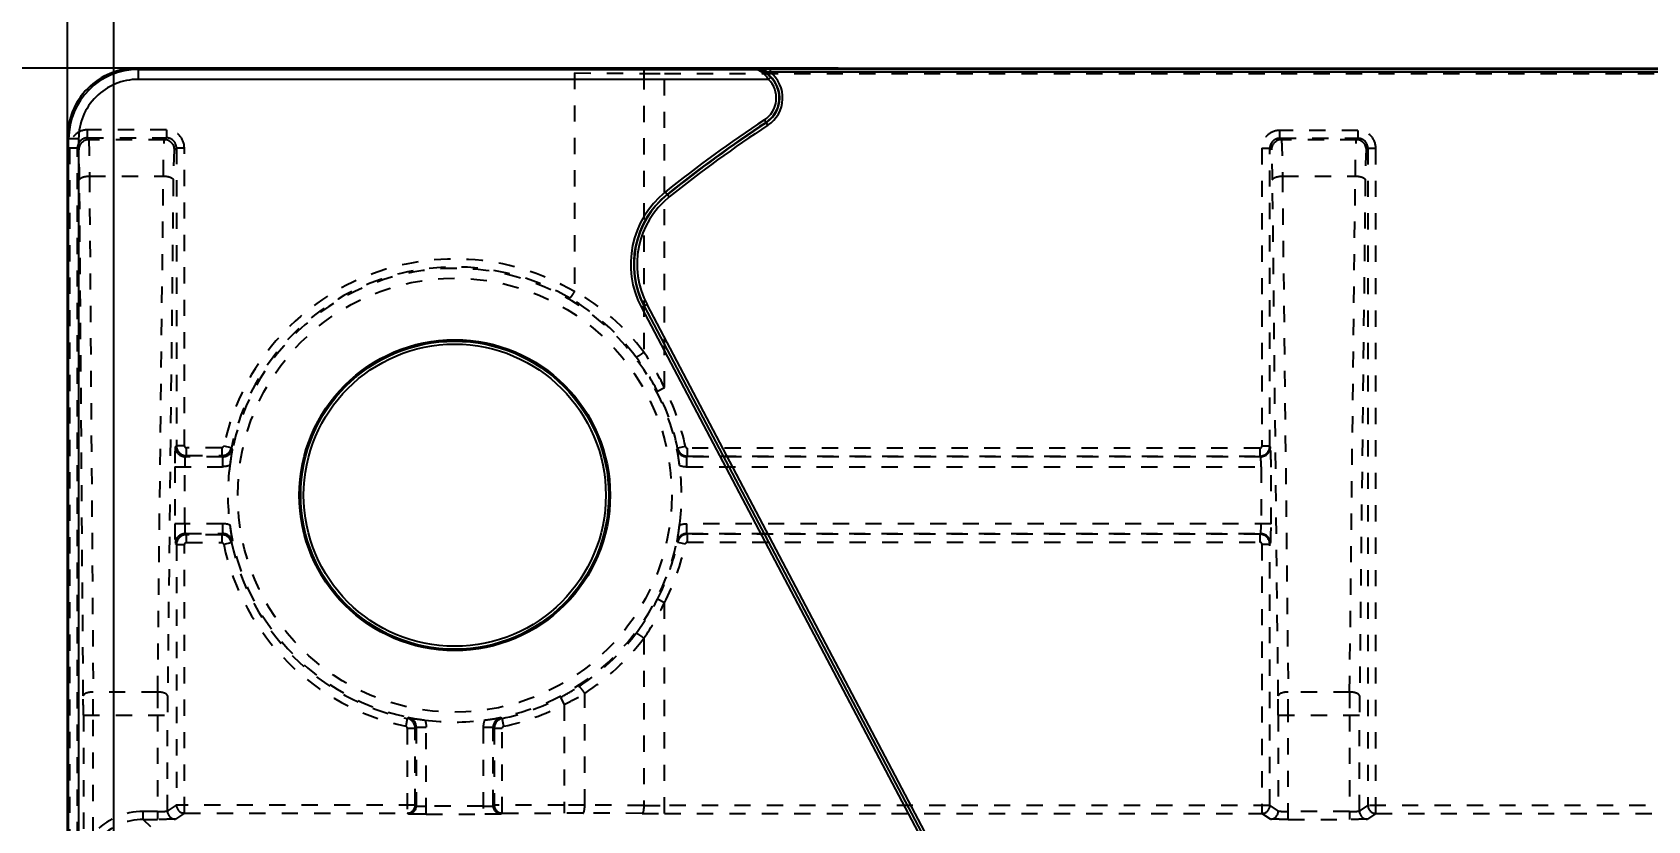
# Model space of a CAD drawing. Header units: millimetres. Extents: x -1265 to 1982, y -12197 to 1934.
# Drawn here: x -122.9 to 39.8, y 208.1 to 287.5 of the extents above; entities that cross this region are included whole.
import ezdxf

# ---------------------------------------------------------------- set-up
doc = ezdxf.new("R2010")
doc.units = ezdxf.units.MM
doc.header["$LTSCALE"] = 16.335
doc.header["$PDMODE"] = 3
doc.header["$PDSIZE"] = 0.3125
doc.linetypes.add('HIDDEN', pattern=[0.2, 0.1, -0.1])
doc.layers.get('0').update_dxf_attribs({"linetype": 'CONTINUOUS'})
doc.layers.get('Defpoints').update_dxf_attribs({"linetype": 'CONTINUOUS'})
doc.layers.add('DEFAULT_2', color=8, linetype='HIDDEN')
doc.styles.get("Standard").update_dxf_attribs({"font": 'txt', "width": 0.8})
doc.dimstyles.new('11', dxfattribs={"dimtxt": 8, "dimasz": 8, "dimexe": 0, "dimexo": 0, "dimgap": 0, "dimtad": 0, "dimdsep": 46, "dimtxsty": 'Standard', "dimcen": 0, "dimclrd": 4, "dimclre": 4, "dimclrt": 6, "dimazin": 0, "dimtp": 0.01, "dimtm": 0.01, "dimtfac": 1, "dimtofl": 0, "dimtmove": 0, "dimatfit": 3, "dimfxl": 0, "dimtolj": 1, "dimarcsym": 0})

# ---------------------------------------------------------------- blocks, each defined once
blk = doc.blocks.new('*D30')
at = {"color": 4, "lineweight": -2}
for p, q in [((-119.32, 272.03), (-119.32, 312.4)), ((-111.32, 312.4), (-23.03, 312.4)), ((292.68, 312.4), (-7.03, 312.4)), ((300.68, 239.95), (300.68, 312.4))]:
    blk.add_line(p, q, dxfattribs=at)
at = {"color": 4}
for points in [[(-111.32, 313.73), (-111.32, 311.06), (-119.32, 312.4)], [(292.68, 313.73), (292.68, 311.06), (300.68, 312.4)]]:
    blk.add_solid(points, dxfattribs=at)
at = {"layer": 'Defpoints', "color": 0}
for p in [(-119.32, 312.4), (-119.32, 272.03), (300.68, 239.95)]:
    blk.add_point(p, dxfattribs=at)
at = {"color": 6, "insert": (-15.03, 312.4), "char_height": 8, "attachment_point": 5}
blk.add_mtext('\\A1;420', dxfattribs=at)
blk = doc.blocks.new('*D79')
at = {"color": 4, "lineweight": -2}
for p, q in [((-41.72, 283.87), (-159.31, 283.87)), ((-159.31, 275.87), (-159.31, 57.15)), ((-159.31, -114.13), (-159.31, 41.15)), ((-36.24, -122.13), (-159.31, -122.13))]:
    blk.add_line(p, q, dxfattribs=at)
at = {"color": 4}
for points in [[(-160.64, 275.87), (-157.98, 275.87), (-159.31, 283.87)], [(-160.64, -114.13), (-157.98, -114.13), (-159.31, -122.13)]]:
    blk.add_solid(points, dxfattribs=at)
at = {"layer": 'Defpoints', "color": 0}
for p in [(-41.72, 283.87), (-159.31, -122.13), (-36.24, -122.13)]:
    blk.add_point(p, dxfattribs=at)
at = {"color": 6, "insert": (-159.31, 49.15), "char_height": 8, "attachment_point": 5, "rotation": 90}
blk.add_mtext('\\A1;406', dxfattribs=at)
blk = doc.blocks.new('*D92')
at = {"color": 4, "lineweight": -2}
for p, q in [((-114.64, 106.79), (-114.64, 300.34)), ((-106.64, 300.34), (19.43, 300.34)), ((287.99, 300.34), (48.23, 300.34)), ((295.99, 106.1), (295.99, 300.34))]:
    blk.add_line(p, q, dxfattribs=at)
at = {"color": 4}
for points in [[(-106.64, 301.67), (-106.64, 299.01), (-114.64, 300.34)], [(287.99, 301.67), (287.99, 299.01), (295.99, 300.34)]]:
    blk.add_solid(points, dxfattribs=at)
at = {"layer": 'Defpoints', "color": 0}
for p in [(-114.64, 300.34), (-114.64, 106.79), (295.99, 106.1)]:
    blk.add_point(p, dxfattribs=at)
at = {"color": 6, "insert": (33.83, 300.34), "char_height": 8, "attachment_point": 5}
blk.add_mtext('\\A1;410.63', dxfattribs=at)

msp = doc.modelspace()

# ---------------------------------------------------------------- linework, layer by layer
at = {"color": 7, "linetype": 'Continuous'}
for p, q in [((-112.194, 283.739), (-112.325, 283.87)), ((-112.325, 283.87), (293.68, 283.87)), ((-112.194, 283.739), (-112.194, 282.739)), ((-112.194, 283.739), (-49.845, 283.739)), ((-49.845, 283.739), (-49.845, 283.749)), ((-49.753, 283.738), (-49.769, 283.727)), ((-48.578, 283.765), (-48.578, 283.465)), ((-48.578, 283.765), (85.514, 283.765)), ((85.514, 283.465), (-48.578, 283.465)), ((-48.719, 282.739), (-112.193, 282.739)), ((-48.507, 282.95), (-48.719, 282.739)), ((-48.8, 278.117), (-49.149, 278.651)), ((-119.323, -115.132), (-119.323, 276.873)), ((-119.323, 276.873), (-119.191, 276.741)), ((-119.191, -115), (-119.191, 276.741)), ((-118.192, 276.741), (-119.191, 276.741)), ((-118.192, 276.741), (-118.192, -115)), ((-58.727, 270.898), (-59.128, 271.395)), ((-60.965, 260.055), (-61.53, 259.757)), ((-61.53, 259.757), (-31.939, 203.632)), ((-61.265, 259.897), (-31.673, 203.771)), ((-31.618, 203.751), (-61.23, 259.915)), ((-31.354, 203.892), (-60.965, 260.055))]:
    msp.add_line(p, q, dxfattribs=at)
for radius in [15.65, 15.51, 15.21]:
    msp.add_circle((-80.323, 240.87), radius, dxfattribs=at)
for centre, radius, start, end in [((-112.326, 276.873), 6.997, 89.99531, 180.00469), ((-112.193, 276.741), 6.998, 90.00366, 179.99634), ((-49.854, 283.437), 0.301, 73.78573, 89.90828), ((-50.599, 280.87), 2.99, 303.16747, 73.55227), ((-48.548, 209.968), 73.797, 90.16653, 90.51232), ((-50.599, 280.87), 3.29, 303.16747, 52.08011), ((-48.576, 218.678), 65.087, 90.0019, 90.1649), ((-52.711, 269.643), 14.428, 73.35144, 73.96278), ((-112.194, 276.742), 5.997, 89.98756, 180.01244), ((-50.599, 280.87), 2.651, 303.16747, 44.82416), ((-50.599, 280.87), 2.951, 303.16747, 44.82416), ((18.607, 174.98), 123.849, 123.16747, 128.87768), ((18.607, 174.98), 123.549, 123.16747, 128.87768), ((18.607, 174.98), 123.51, 123.16747, 128.87768), ((18.607, 174.98), 123.21, 123.16747, 128.87768), ((-53.26, 264.117), 9.349, 128.87768, 207.8), ((-53.26, 264.117), 9.049, 128.87768, 207.8), ((-53.26, 264.117), 9.01, 128.87768, 207.8), ((-53.26, 264.117), 8.71, 128.87768, 207.8)]:
    msp.add_arc(centre, radius, start, end, dxfattribs=at)
for points, knots in [([(-49.853, 283.739), (-49.855, 283.737), (-49.837, 283.729), (-49.823, 283.719), (-49.785, 283.7), (-49.728, 283.669), (-49.642, 283.622), (-49.533, 283.554), (-49.419, 283.474), (-49.261, 283.351), (-49.148, 283.247), (-49.075, 283.172)], [0, 0, 0, 0, 0.0092265, 0.0358765, 0.0762517, 0.1262441, 0.2448524, 0.3790632, 0.5236209, 0.6761084, 1, 1, 1, 1]), ([(-49.845, 283.749), (-49.839, 283.754), (-49.808, 283.749), (-49.756, 283.756), (-49.68, 283.756), (-49.562, 283.759), (-49.403, 283.76), (-49.274, 283.762), (-49.208, 283.762)], [0, 0, 0, 0, 0.0373517, 0.1310994, 0.2554422, 0.393134, 0.6886693, 1, 1, 1, 1]), ([(-48.507, 282.95), (-48.699, 283.144), (-49.02, 283.39), (-49.462, 283.614), (-49.67, 283.686), (-49.758, 283.721)], [0, 0, 0, 0, 0.553166, 0.8083008, 1, 1, 1, 1]), ([(-49.753, 283.738), (-49.745, 283.74), (-49.72, 283.731), (-49.675, 283.729), (-49.616, 283.718), (-49.528, 283.703), (-49.415, 283.681), (-49.23, 283.641), (-48.999, 283.585), (-48.816, 283.535), (-48.725, 283.509)], [0, 0, 0, 0, 0.0221327, 0.0713014, 0.1306042, 0.1932424, 0.324239, 0.4593111, 0.7314158, 1, 1, 1, 1]), ([(-49.075, 283.172), (-49.043, 283.139), (-48.916, 283.003), (-48.8, 282.855), (-48.719, 282.739)], [0, 0, 0, 0, 0.2439013, 1, 1, 1, 1])]:
    msp.add_open_spline(points, degree=3, knots=knots, dxfattribs=at)
at = {"layer": 'DEFAULT_2', "color": 8, "linetype": 'HIDDEN'}
for p, q in [((-68.26, 283.383), (-68.26, 261.459)), ((-68.26, 283.383), (-61.288, 283.344)), ((-65.916, 283.87), (-61.184, 283.844)), ((-61.288, 283.344), (-61.288, 255.279)), ((-59.209, 251.712), (-59.209, 283.839)), ((124.498, 283.839), (-59.209, 283.839)), ((-59.209, 283.339), (124.498, 283.339)), ((-117.31, 276.85), (-117.31, 277.65)), ((-109.343, 277.65), (-117.31, 277.65)), ((-117.31, 276.85), (-117.181, 276.657)), ((-117.31, 276.85), (-109.343, 276.85)), ((-109.536, 276.657), (-117.181, 276.657)), ((-109.536, 276.657), (-109.343, 276.85)), ((-109.343, 277.65), (-109.343, 276.85)), ((2.742, 276.805), (2.742, 277.605)), ((10.612, 277.605), (2.742, 277.605)), ((2.742, 276.805), (2.89, 276.657)), ((2.742, 276.805), (10.613, 276.805)), ((10.464, 276.657), (2.89, 276.657)), ((10.464, 276.657), (10.613, 276.805)), ((10.613, 277.605), (10.613, 276.805)), ((-119.109, 275.85), (-119.109, 199.802)), ((-119.109, 275.85), (-118.309, 275.85)), ((-118.309, 199.802), (-118.309, 275.85)), ((-118.181, 275.657), (-118.309, 275.85)), ((-108.343, 275.85), (-108.536, 275.657)), ((-108.343, 275.85), (-108.343, 245.85)), ((-108.343, 275.85), (-107.544, 275.85)), ((-107.544, 245.85), (-107.544, 275.85)), ((0.942, 275.806), (0.942, 245.805)), ((0.942, 275.806), (1.742, 275.806)), ((1.742, 245.805), (1.742, 275.806)), ((1.891, 275.657), (1.742, 275.806)), ((11.612, 275.806), (11.464, 275.657)), ((11.612, 275.806), (11.612, 209.627)), ((11.612, 275.806), (12.412, 275.806)), ((12.412, 208.827), (12.412, 275.806)), ((-117.719, 220.66), (-118.103, 272.61)), ((-117.103, 273), (-116.719, 221.05)), ((-117.103, 273), (-109.653, 273)), ((-110.229, 221.05), (-109.653, 273)), ((-108.653, 272.61), (-109.23, 220.66)), ((2.584, 220.66), (2.008, 272.61)), ((3.007, 273), (3.584, 221.05)), ((3.007, 273), (10.347, 273)), ((9.771, 221.05), (10.347, 273)), ((11.347, 272.61), (10.77, 220.66)), ((-59.921, 251.347), (-59.209, 251.712)), ((-108.343, 245.85), (-108.454, 245.738)), ((-107.544, 245.85), (-108.343, 245.85)), ((-107.344, 244.85), (-107.344, 245.65)), ((-103.779, 245.65), (-107.344, 245.65)), ((-103.779, 245.65), (-103.779, 244.85)), ((-102.802, 245.642), (-103.584, 245.808)), ((-102.711, 245.534), (-102.802, 245.642)), ((-57.881, 245.599), (-57.935, 245.534)), ((-57.098, 245.764), (-57.881, 245.599)), ((-56.902, 244.805), (-56.902, 245.605)), ((0.742, 245.605), (-56.902, 245.605)), ((0.742, 245.605), (0.742, 244.805)), ((1.742, 245.805), (0.942, 245.805)), ((1.809, 245.738), (1.742, 245.805)), ((-107.344, 244.85), (-107.455, 244.739)), ((-103.689, 244.739), (-107.455, 244.739)), ((-107.344, 244.85), (-103.779, 244.85)), ((-103.689, 244.739), (-103.779, 244.85)), ((-103.689, 244.739), (-103.689, 243.739)), ((-56.902, 244.805), (-56.957, 244.739)), ((-56.957, 243.739), (-56.957, 244.739)), ((0.809, 244.739), (-56.957, 244.739)), ((-56.902, 244.805), (0.742, 244.805)), ((0.809, 244.739), (0.742, 244.805)), ((-108.505, 243.739), (-108.505, 238.001)), ((-108.505, 243.739), (-103.689, 243.739)), ((-107.506, 238.002), (-107.506, 243.739)), ((-56.956, 243.739), (1.86, 243.739)), ((0.86, 243.739), (0.86, 238.002)), ((1.86, 238.001), (1.86, 243.739)), ((-103.689, 238.002), (-108.505, 238.002)), ((-103.689, 238.002), (-103.689, 237.002)), ((-56.957, 237.002), (-56.957, 238.002)), ((1.86, 238.002), (-56.956, 238.002)), ((-108.454, 236.002), (-108.343, 235.891)), ((-108.343, 235.891), (-108.343, 209.656)), ((-108.343, 235.891), (-107.544, 235.891)), ((-107.544, 208.857), (-107.544, 235.891)), ((-107.455, 237.002), (-107.344, 236.891)), ((-107.455, 237.002), (-103.689, 237.002)), ((-107.344, 236.091), (-107.344, 236.891)), ((-103.779, 236.891), (-107.344, 236.891)), ((-107.344, 236.091), (-103.779, 236.091)), ((-103.779, 236.891), (-103.689, 237.002)), ((-103.779, 236.891), (-103.779, 236.091)), ((-103.584, 235.933), (-102.802, 236.099)), ((-102.802, 236.099), (-102.711, 236.206)), ((-57.935, 236.206), (-57.881, 236.142)), ((-57.881, 236.142), (-57.098, 235.977)), ((-56.957, 237.002), (-56.902, 236.935)), ((-56.957, 237.002), (0.809, 237.002)), ((-56.902, 236.135), (-56.902, 236.935)), ((0.742, 236.935), (-56.902, 236.935)), ((-56.902, 236.135), (0.742, 236.135)), ((0.742, 236.935), (0.809, 237.002)), ((0.742, 236.935), (0.742, 236.135)), ((0.942, 235.936), (0.942, 208.827)), ((0.942, 235.936), (1.742, 235.936)), ((1.742, 235.936), (1.809, 236.002)), ((1.742, 209.627), (1.742, 235.936)), ((-59.209, 230.028), (-59.921, 230.393)), ((-59.209, 208.827), (-59.209, 230.028)), ((-61.288, 226.461), (-61.288, 209.631)), ((-110.229, 221.05), (-116.719, 221.05)), ((-69.681, 220.503), (-69.311, 219.795)), ((-69.311, 219.795), (-69.311, 208.857)), ((-67.232, 209.653), (-67.232, 220.917)), ((9.771, 221.05), (3.584, 221.05)), ((-117.712, 218.709), (-117.712, 202.26)), ((-117.712, 218.709), (-109.24, 218.709)), ((-116.712, 206.804), (-116.712, 218.709)), ((-110.24, 218.709), (-110.24, 208.228)), ((-109.24, 209.059), (-109.24, 218.709)), ((-85.095, 218.392), (-85.261, 217.609)), ((-84.987, 218.483), (-85.095, 218.392)), ((-75.551, 218.392), (-75.659, 218.483)), ((-75.385, 217.609), (-75.551, 218.392)), ((2.594, 218.709), (2.594, 209.059)), ((2.594, 218.709), (10.76, 218.709)), ((3.594, 208.228), (3.594, 218.709)), ((9.76, 218.709), (9.76, 208.228)), ((10.76, 209.059), (10.76, 218.709)), ((-85.102, 217.414), (-85.102, 208.857)), ((-85.102, 217.414), (-84.302, 217.414)), ((-84.191, 217.504), (-84.302, 217.414)), ((-84.302, 209.656), (-84.302, 217.414)), ((-84.191, 217.504), (-84.191, 209.582)), ((-84.191, 217.504), (-83.192, 217.504)), ((-83.192, 208.752), (-83.192, 217.504)), ((-77.454, 217.504), (-77.454, 208.752)), ((-77.454, 217.504), (-76.454, 217.504)), ((-76.454, 209.582), (-76.454, 217.504)), ((-76.343, 217.414), (-76.454, 217.504)), ((-76.343, 217.414), (-76.343, 209.656)), ((-76.343, 217.414), (-75.544, 217.414)), ((-75.544, 208.857), (-75.544, 217.414)), ((-111.682, 208.228), (-111.682, 209.028)), ((-110.24, 209.028), (-111.682, 209.028)), ((-111.682, 208.228), (-110.953, 207.5)), ((-111.682, 208.228), (-110.24, 208.228)), ((-109.24, 209.059), (-108.343, 209.656)), ((-107.544, 208.857), (-108.44, 208.259)), ((-84.302, 209.656), (-108.343, 209.656)), ((-107.544, 208.857), (-85.102, 208.857)), ((-84.991, 208.782), (-85.102, 208.857)), ((-84.191, 209.582), (-84.302, 209.656)), ((-77.454, 209.552), (-83.192, 209.552)), ((-83.192, 208.752), (-77.454, 208.752)), ((-76.343, 209.656), (-76.454, 209.582)), ((-69.311, 209.656), (-76.343, 209.656)), ((-75.544, 208.857), (-75.655, 208.782)), ((-75.544, 208.857), (-69.311, 208.857)), ((-61.454, 208.831), (-67.398, 208.853)), ((-61.288, 209.631), (-67.232, 209.653)), ((1.742, 209.627), (-59.209, 209.627)), ((-59.209, 208.827), (0.942, 208.827)), ((1.795, 208.259), (0.942, 208.827)), ((1.742, 209.627), (2.594, 209.059)), ((9.76, 209.028), (3.594, 209.028)), ((3.594, 208.228), (9.76, 208.228)), ((10.76, 209.059), (11.612, 209.627)), ((12.412, 208.827), (11.56, 208.259)), ((124.498, 209.627), (11.612, 209.627)), ((12.412, 208.827), (124.498, 208.827))]:
    msp.add_line(p, q, dxfattribs=at)
msp.add_circle((-80.323, 240.87), 21.843, dxfattribs=at)
for centre, radius, start, end in [((-59.213, 679.582), 396.243, 269.69995, 270.00051), ((-59.223, 637.527), 353.688, 269.68241, 270.00229), ((-117.309, 275.85), 1.8, 90.00587, 180.01365), ((-117.31, 275.851), 0.999, 89.97916, 180.0492), ((-117.181, 275.657), 1, 90.00638, 179.98271), ((-109.536, 275.657), 1, 0.0272, 89.9728), ((-109.343, 275.85), 1.799, 359.99264, 90.00736), ((-109.342, 275.851), 0.999, 359.94748, 90.05252), ((2.742, 275.806), 1.799, 89.98954, 180.01046), ((2.741, 275.807), 0.999, 89.94748, 180.05252), ((2.891, 275.657), 1, 90.02722, 179.97278), ((10.464, 275.657), 1, 0.0272, 89.9728), ((10.613, 275.806), 1.799, 359.98954, 90.01046), ((10.614, 275.807), 0.999, 359.94748, 90.05252), ((-80.323, 240.87), 23.779, 59.57634, 168.01542), ((-80.323, 240.87), 22.842, 7.55547, 172.59134), ((-80.323, 240.87), 22.98, 59.75063, 168.01542), ((-80.503, 240.817), 23.117, 37.2055, 59.43238), ((-80.275, 240.882), 23.828, 37.17325, 59.72085), ((-80.792, 240.616), 23.469, 27.20986, 37.16868), ((-81.422, 241.155), 24.594, 25.42208, 35.04979), ((-80.323, 240.87), 22.935, 11.89828, 27.18107), ((-80.323, 240.87), 23.735, 11.89828, 27.18107), ((-107.454, 245.739), 1, 180.04737, 269.95262), ((-107.343, 245.85), 1, 180.01848, 269.98152), ((-103.78, 245.85), 1, 270.01554, 348.00124), ((-56.902, 245.805), 1, 191.91242, 269.98538), ((0.742, 245.805), 1, 270.01853, 359.98147), ((0.808, 245.739), 1, 270.04737, 359.95263), ((-103.688, 245.737), 0.999, 269.95426, 348.27798), ((-56.957, 245.737), 0.999, 191.72244, 270.04574), ((-80.222, 240.87), 22.942, 172.47723, 187.52277), ((-80.424, 240.87), 22.942, 352.47723, 7.52277), ((-80.322, 240.871), 22.843, 187.40861, 262.44335), ((-80.323, 240.871), 22.843, 277.40859, 352.44334), ((-107.454, 236.001), 1, 90.04737, 179.95263), ((-107.343, 235.891), 1, 90.01853, 179.98147), ((-103.78, 235.891), 1, 11.99884, 89.98487), ((-103.688, 236.003), 0.999, 11.72202, 90.04574), ((-80.323, 240.87), 23.779, 191.98458, 258.01542), ((-80.323, 240.87), 22.98, 191.98458, 258.01542), ((-80.323, 240.87), 22.935, 332.81893, 348.10172), ((-80.323, 240.87), 23.735, 332.81893, 348.10172), ((-56.957, 236.003), 0.999, 89.95426, 168.27732), ((-56.902, 235.935), 1, 90.01525, 168.08679), ((0.742, 235.935), 1, 0.01848, 89.98152), ((0.808, 236.001), 1, 0.04737, 89.95262), ((-80.792, 241.124), 23.469, 322.83229, 332.79014), ((-81.422, 240.586), 24.594, 324.95025, 334.57787), ((-80.484, 240.901), 23.088, 303.22974, 322.81175), ((-80.282, 240.866), 23.839, 303.19027, 322.82363), ((-79.817, 239.897), 21.883, 297.59414, 303.21028), ((-389.367, 218.721), 271.655, 359.99742, 0.40882), ((-492.132, 218.77), 375.421, 359.99065, 0.34788), ((150.516, 218.724), 260.756, 179.48891, 180.00323), ((64.544, 218.76), 173.784, 179.37374, 180.01683), ((-80.323, 240.87), 22.98, 281.98458, 297.58724), ((-80.323, 240.87), 23.779, 281.98458, 297.58724), ((-80.209, 242.476), 25.164, 295.66391, 301.04388), ((-178.488, 218.721), 181.082, 359.99613, 0.6133), ((-246.665, 218.77), 250.259, 359.98599, 0.52187), ((270.516, 218.724), 260.756, 179.48891, 180.00323), ((184.544, 218.76), 173.784, 179.37374, 180.01683), ((-85.302, 217.413), 1, 0.01502, 78.00114), ((-85.19, 217.505), 0.999, 359.95426, 78.27732), ((-80.321, 240.896), 22.869, 262.44853, 277.55147), ((-75.456, 217.505), 0.999, 101.72202, 180.04574), ((-75.343, 217.413), 1, 101.99873, 179.9843), ((-111.682, 202.23), 6.798, 89.99292, 137.71794), ((-111.682, 202.229), 5.999, 89.99468, 137.71459), ((-108.44, 209.059), 0.8, 180.02613, 269.96296), ((-107.543, 209.656), 0.8, 179.99885, 269.99024), ((-85.102, 209.657), 0.8, 270.0193, 359.99161), ((-84.991, 209.583), 0.8, 270.03704, 359.97387), ((-75.654, 209.583), 0.8, 180.02613, 269.96296), ((-75.543, 209.657), 0.8, 180.02688, 269.96221), ((-69.307, -404.164), 613.82, 89.806309, 90.00033), ((-69.297, -304.983), 513.84, 89.7883, 90.00153), ((-59.212, 818.33), 609.503, 269.789264, 270.000288), ((-59.223, 727.135), 517.508, 269.77144, 270.00157), ((0.942, 209.627), 0.8, 270.03779, 359.97312), ((1.794, 209.059), 0.8, 270.03704, 359.97387), ((11.56, 209.059), 0.8, 180.02613, 269.96296), ((12.413, 209.627), 0.8, 180.02688, 269.96221)]:
    msp.add_arc(centre, radius, start, end, dxfattribs=at)
msp.add_ellipse((-65.854, 283.37), major_axis=(-2.405, 0.013), ratio=0.2078557, start_param=-1.5440317, end_param=0.0011566, dxfattribs=at)
for points, knots in [([(-61.184, 283.844), (-61.203, 283.842), (-61.236, 283.781), (-61.261, 283.68), (-61.283, 283.523), (-61.287, 283.407), (-61.288, 283.344)], [0, 0, 0, 0, 0.1094623, 0.327805, 0.6391229, 1, 1, 1, 1]), ([(-117.181, 276.657), (-117.177, 276.649), (-117.174, 276.62), (-117.167, 276.564), (-117.162, 276.476), (-117.153, 276.301), (-117.143, 276.012), (-117.133, 275.584), (-117.123, 275.055), (-117.115, 274.437), (-117.108, 273.742), (-117.104, 273.254), (-117.103, 273)], [0, 0, 0, 0, 0.0074556, 0.0231461, 0.0470414, 0.0790557, 0.1668306, 0.2845549, 0.4299278, 0.6000652, 0.7916227, 1, 1, 1, 1]), ([(-109.653, 273), (-109.651, 273.254), (-109.645, 273.742), (-109.635, 274.437), (-109.622, 275.055), (-109.608, 275.584), (-109.592, 276.012), (-109.578, 276.301), (-109.565, 276.476), (-109.557, 276.564), (-109.547, 276.62), (-109.542, 276.65), (-109.536, 276.657)], [0, 0, 0, 0, 0.208257, 0.3997071, 0.5697532, 0.7150572, 0.8327438, 0.9205264, 0.9525706, 0.9765218, 0.9923138, 1, 1, 1, 1]), ([(2.89, 276.657), (2.896, 276.65), (2.901, 276.62), (2.911, 276.564), (2.919, 276.476), (2.932, 276.301), (2.947, 276.012), (2.962, 275.584), (2.976, 275.055), (2.989, 274.437), (3, 273.742), (3.005, 273.254), (3.007, 273)], [0, 0, 0, 0, 0.0076864, 0.0234783, 0.0474295, 0.0794736, 0.1672561, 0.2849428, 0.4302468, 0.6002929, 0.7917431, 1, 1, 1, 1]), ([(10.347, 273), (10.349, 273.254), (10.355, 273.742), (10.365, 274.437), (10.378, 275.055), (10.392, 275.584), (10.408, 276.012), (10.422, 276.301), (10.435, 276.476), (10.443, 276.564), (10.453, 276.62), (10.458, 276.65), (10.464, 276.657)], [0, 0, 0, 0, 0.208257, 0.3997071, 0.5697532, 0.7150572, 0.8327438, 0.9205264, 0.9525706, 0.9765218, 0.9923138, 1, 1, 1, 1]), ([(-118.103, 272.61), (-118.104, 272.821), (-118.108, 273.228), (-118.115, 273.807), (-118.123, 274.323), (-118.133, 274.763), (-118.143, 275.119), (-118.153, 275.361), (-118.162, 275.507), (-118.167, 275.58), (-118.174, 275.626), (-118.177, 275.651), (-118.181, 275.657)], [0, 0, 0, 0, 0.2083412, 0.3998665, 0.5699703, 0.715313, 0.833023, 0.9207998, 0.9528235, 0.9767379, 0.9924635, 1, 1, 1, 1]), ([(-108.536, 275.657), (-108.542, 275.652), (-108.548, 275.626), (-108.557, 275.58), (-108.565, 275.507), (-108.578, 275.361), (-108.593, 275.12), (-108.608, 274.763), (-108.622, 274.323), (-108.635, 273.808), (-108.646, 273.228), (-108.651, 272.822), (-108.653, 272.61)], [0, 0, 0, 0, 0.0078591, 0.023725, 0.0477141, 0.0797763, 0.167561, 0.2852193, 0.4304682, 0.6004469, 0.7918234, 1, 1, 1, 1]), ([(2.008, 272.61), (2.005, 272.822), (2, 273.228), (1.989, 273.808), (1.977, 274.323), (1.963, 274.763), (1.947, 275.12), (1.933, 275.361), (1.919, 275.507), (1.911, 275.58), (1.902, 275.626), (1.896, 275.652), (1.891, 275.657)], [0, 0, 0, 0, 0.2081754, 0.3995506, 0.569528, 0.7147764, 0.8324349, 0.9202206, 0.9522835, 0.9762735, 0.9921402, 1, 1, 1, 1]), ([(11.464, 275.657), (11.458, 275.652), (11.452, 275.626), (11.443, 275.58), (11.435, 275.507), (11.422, 275.361), (11.407, 275.12), (11.392, 274.763), (11.378, 274.323), (11.365, 273.808), (11.354, 273.228), (11.349, 272.822), (11.347, 272.61)], [0, 0, 0, 0, 0.0078591, 0.023725, 0.0477141, 0.0797763, 0.167561, 0.2852193, 0.4304682, 0.6004469, 0.7918234, 1, 1, 1, 1]), ([(-118.103, 272.61), (-118.1, 272.666), (-118.01, 272.793), (-117.782, 272.902), (-117.468, 272.981), (-117.23, 272.999), (-117.103, 273)], [0, 0, 0, 0, 0.148342, 0.3699676, 0.6647722, 1, 1, 1, 1]), ([(-109.653, 273), (-109.527, 272.998), (-109.29, 272.979), (-109.013, 272.911), (-108.835, 272.829), (-108.717, 272.755), (-108.655, 272.666), (-108.653, 272.61)], [0, 0, 0, 0, 0.333635, 0.6275515, 0.748968, 0.8498153, 1, 1, 1, 1]), ([(2.008, 272.61), (2.011, 272.666), (2.103, 272.792), (2.33, 272.9), (2.644, 272.979), (2.881, 272.998), (3.007, 273)], [0, 0, 0, 0, 0.1489774, 0.3711929, 0.665732, 1, 1, 1, 1]), ([(10.347, 273), (10.473, 272.998), (10.71, 272.979), (10.987, 272.911), (11.165, 272.829), (11.283, 272.755), (11.345, 272.666), (11.347, 272.61)], [0, 0, 0, 0, 0.333635, 0.6275515, 0.748968, 0.8498153, 1, 1, 1, 1]), ([(-68.281, 261.375), (-68.332, 261.289), (-68.429, 261.13), (-68.55, 260.945), (-68.635, 260.83), (-68.684, 260.77), (-68.717, 260.737), (-68.739, 260.719), (-68.747, 260.721)], [0, 0, 0, 0, 0.3730791, 0.6921579, 0.8158542, 0.9096514, 0.9709784, 1, 1, 1, 1]), ([(-62.09, 254.793), (-62.082, 254.787), (-62.047, 254.792), (-61.993, 254.811), (-61.908, 254.852), (-61.756, 254.94), (-61.544, 255.084), (-61.373, 255.211), (-61.287, 255.279)], [0, 0, 0, 0, 0.0314828, 0.0955695, 0.1930513, 0.3225679, 0.6551604, 1, 1, 1, 1]), ([(-108.454, 245.738), (-108.458, 245.735), (-108.46, 245.717), (-108.466, 245.686), (-108.47, 245.634), (-108.477, 245.532), (-108.484, 245.363), (-108.491, 245.118), (-108.497, 244.821), (-108.504, 244.355), (-108.505, 243.99), (-108.505, 243.739)], [0, 0, 0, 0, 0.0076117, 0.0242119, 0.0497761, 0.0841487, 0.1781559, 0.3025204, 0.4527964, 0.6235343, 1, 1, 1, 1]), ([(-107.544, 245.85), (-107.544, 245.799), (-107.497, 245.696), (-107.394, 245.65), (-107.344, 245.65)], [0, 0, 0, 0, 0.5000006, 1, 1, 1, 1]), ([(-103.779, 245.65), (-103.735, 245.65), (-103.645, 245.684), (-103.593, 245.765), (-103.584, 245.808)], [0, 0, 0, 0, 0.5000011, 1, 1, 1, 1]), ([(-57.098, 245.764), (-57.089, 245.72), (-57.037, 245.639), (-56.947, 245.605), (-56.902, 245.605)], [0, 0, 0, 0, 0.4999965, 1, 1, 1, 1]), ([(0.742, 245.605), (0.793, 245.605), (0.896, 245.652), (0.942, 245.754), (0.942, 245.805)], [0, 0, 0, 0, 0.5000024, 1, 1, 1, 1]), ([(1.86, 243.739), (1.86, 243.99), (1.858, 244.355), (1.852, 244.821), (1.846, 245.118), (1.838, 245.363), (1.831, 245.532), (1.824, 245.634), (1.82, 245.686), (1.815, 245.717), (1.812, 245.735), (1.809, 245.738)], [0, 0, 0, 0, 0.3764618, 0.5471999, 0.6974782, 0.821844, 0.915852, 0.9502246, 0.9757886, 0.9923884, 1, 1, 1, 1]), ([(-107.455, 244.739), (-107.463, 244.735), (-107.466, 244.7), (-107.477, 244.645), (-107.484, 244.55), (-107.492, 244.428), (-107.498, 244.28), (-107.504, 244.047), (-107.506, 243.865), (-107.506, 243.739)], [0, 0, 0, 0, 0.0260501, 0.08694, 0.1805901, 0.3041965, 0.4542335, 0.6246642, 1, 1, 1, 1]), ([(-102.711, 245.534), (-102.732, 245.414), (-102.831, 244.842), (-102.916, 244.269), (-102.975, 243.815)], [0, 0, 0, 0, 0.211326, 1, 1, 1, 1]), ([(-57.678, 243.874), (-57.7, 244.036), (-57.777, 244.59), (-57.865, 245.144), (-57.935, 245.534)], [0, 0, 0, 0, 0.2913752, 1, 1, 1, 1]), ([(0.86, 243.739), (0.86, 243.865), (0.858, 244.047), (0.852, 244.28), (0.846, 244.428), (0.838, 244.55), (0.832, 244.645), (0.82, 244.7), (0.817, 244.735), (0.809, 244.739)], [0, 0, 0, 0, 0.3753385, 0.545768, 0.6958036, 0.8194094, 0.9130595, 0.9739498, 1, 1, 1, 1]), ([(-108.505, 238.001), (-108.505, 237.75), (-108.504, 237.385), (-108.497, 236.92), (-108.491, 236.623), (-108.484, 236.377), (-108.477, 236.209), (-108.47, 236.106), (-108.466, 236.055), (-108.46, 236.023), (-108.458, 236.006), (-108.454, 236.002)], [0, 0, 0, 0, 0.3764617, 0.5471998, 0.6974781, 0.821844, 0.915852, 0.9502246, 0.9757885, 0.9923884, 1, 1, 1, 1]), ([(-107.506, 238.002), (-107.506, 237.876), (-107.504, 237.693), (-107.498, 237.461), (-107.492, 237.312), (-107.484, 237.191), (-107.477, 237.095), (-107.466, 237.041), (-107.463, 237.006), (-107.455, 237.002)], [0, 0, 0, 0, 0.3753385, 0.545768, 0.6958036, 0.8194094, 0.9130595, 0.9739498, 1, 1, 1, 1]), ([(-102.975, 237.925), (-102.953, 237.758), (-102.875, 237.184), (-102.784, 236.611), (-102.711, 236.206)], [0, 0, 0, 0, 0.290478, 1, 1, 1, 1]), ([(-57.935, 236.206), (-57.914, 236.323), (-57.819, 236.875), (-57.736, 237.429), (-57.678, 237.867)], [0, 0, 0, 0, 0.2120642, 1, 1, 1, 1]), ([(0.809, 237.002), (0.817, 237.006), (0.82, 237.041), (0.832, 237.095), (0.838, 237.191), (0.846, 237.312), (0.852, 237.461), (0.858, 237.693), (0.86, 237.876), (0.86, 238.002)], [0, 0, 0, 0, 0.0260501, 0.08694, 0.1805901, 0.3041965, 0.4542335, 0.6246642, 1, 1, 1, 1]), ([(1.809, 236.002), (1.812, 236.006), (1.815, 236.023), (1.82, 236.055), (1.824, 236.106), (1.831, 236.209), (1.838, 236.377), (1.846, 236.623), (1.852, 236.92), (1.858, 237.385), (1.86, 237.75), (1.86, 238.001)], [0, 0, 0, 0, 0.0076117, 0.0242119, 0.0497761, 0.0841487, 0.178156, 0.3025204, 0.4527964, 0.6235344, 1, 1, 1, 1]), ([(-107.344, 236.091), (-107.394, 236.091), (-107.497, 236.044), (-107.544, 235.942), (-107.544, 235.891)], [0, 0, 0, 0, 0.5000024, 1, 1, 1, 1]), ([(-103.584, 235.933), (-103.593, 235.976), (-103.645, 236.057), (-103.735, 236.091), (-103.779, 236.091)], [0, 0, 0, 0, 0.499996, 1, 1, 1, 1]), ([(-56.902, 236.135), (-56.947, 236.135), (-57.037, 236.101), (-57.089, 236.02), (-57.098, 235.977)], [0, 0, 0, 0, 0.5000004, 1, 1, 1, 1]), ([(0.942, 235.936), (0.942, 235.986), (0.896, 236.089), (0.793, 236.135), (0.742, 236.135)], [0, 0, 0, 0, 0.5000006, 1, 1, 1, 1]), ([(-61.287, 226.462), (-61.373, 226.529), (-61.544, 226.657), (-61.756, 226.801), (-61.908, 226.888), (-61.993, 226.929), (-62.047, 226.948), (-62.082, 226.954), (-62.09, 226.947)], [0, 0, 0, 0, 0.3448612, 0.6774511, 0.8069616, 0.9044368, 0.9685184, 1, 1, 1, 1]), ([(-67.232, 220.916), (-67.288, 221.006), (-67.405, 221.176), (-67.572, 221.392), (-67.707, 221.529), (-67.789, 221.583), (-67.823, 221.592), (-67.833, 221.587)], [0, 0, 0, 0, 0.3448962, 0.6725268, 0.8970782, 0.9629528, 1, 1, 1, 1]), ([(-116.719, 221.05), (-116.845, 221.049), (-117.083, 221.031), (-117.398, 220.952), (-117.625, 220.844), (-117.717, 220.716), (-117.719, 220.66)], [0, 0, 0, 0, 0.3349852, 0.6293742, 0.8515706, 1, 1, 1, 1]), ([(-109.23, 220.66), (-109.233, 220.716), (-109.325, 220.842), (-109.552, 220.95), (-109.866, 221.029), (-110.103, 221.048), (-110.229, 221.05)], [0, 0, 0, 0, 0.1489781, 0.3711941, 0.6657324, 1, 1, 1, 1]), ([(3.584, 221.05), (3.458, 221.048), (3.221, 221.03), (2.907, 220.95), (2.68, 220.843), (2.586, 220.716), (2.584, 220.66)], [0, 0, 0, 0, 0.3340306, 0.6280518, 0.8509778, 1, 1, 1, 1]), ([(10.77, 220.66), (10.767, 220.716), (10.675, 220.842), (10.448, 220.95), (10.134, 221.029), (9.897, 221.048), (9.771, 221.05)], [0, 0, 0, 0, 0.1489781, 0.3711941, 0.6657324, 1, 1, 1, 1]), ([(-84.987, 218.483), (-84.87, 218.461), (-84.318, 218.366), (-83.764, 218.284), (-83.326, 218.226)], [0, 0, 0, 0, 0.2120642, 1, 1, 1, 1]), ([(-77.378, 218.218), (-77.211, 218.24), (-76.636, 218.319), (-76.064, 218.409), (-75.659, 218.483)], [0, 0, 0, 0, 0.290478, 1, 1, 1, 1]), ([(-85.102, 217.414), (-85.102, 217.458), (-85.136, 217.548), (-85.217, 217.6), (-85.261, 217.609)], [0, 0, 0, 0, 0.500004, 1, 1, 1, 1]), ([(-75.385, 217.609), (-75.428, 217.6), (-75.509, 217.548), (-75.544, 217.458), (-75.544, 217.414)], [0, 0, 0, 0, 0.4999989, 1, 1, 1, 1]), ([(-110.24, 209.028), (-110.114, 209.028), (-109.932, 209.029), (-109.699, 209.033), (-109.55, 209.036), (-109.429, 209.042), (-109.334, 209.044), (-109.279, 209.054), (-109.245, 209.052), (-109.24, 209.059)], [0, 0, 0, 0, 0.3761469, 0.54692, 0.6972187, 0.8209658, 0.9145805, 0.9751403, 1, 1, 1, 1]), ([(-108.44, 208.259), (-108.444, 208.256), (-108.459, 208.256), (-108.488, 208.252), (-108.534, 208.25), (-108.626, 208.245), (-108.778, 208.241), (-108.999, 208.237), (-109.266, 208.233), (-109.685, 208.229), (-110.014, 208.228), (-110.24, 208.228)], [0, 0, 0, 0, 0.0073908, 0.0239156, 0.0494519, 0.0838164, 0.1778359, 0.3022318, 0.4525459, 0.6233504, 1, 1, 1, 1]), ([(-83.192, 208.752), (-83.418, 208.752), (-83.746, 208.753), (-84.165, 208.757), (-84.432, 208.76), (-84.653, 208.765), (-84.805, 208.769), (-84.897, 208.773), (-84.943, 208.775), (-84.972, 208.779), (-84.987, 208.78), (-84.991, 208.782)], [0, 0, 0, 0, 0.3766506, 0.5474557, 0.6977703, 0.8221663, 0.9161853, 0.9505493, 0.976085, 0.9926094, 1, 1, 1, 1]), ([(-84.191, 209.582), (-84.186, 209.576), (-84.153, 209.577), (-84.097, 209.568), (-84.002, 209.565), (-83.881, 209.56), (-83.732, 209.557), (-83.5, 209.553), (-83.317, 209.552), (-83.192, 209.552)], [0, 0, 0, 0, 0.0248597, 0.0854195, 0.1790342, 0.3027813, 0.45308, 0.6238531, 1, 1, 1, 1]), ([(-77.454, 209.552), (-77.329, 209.552), (-77.146, 209.553), (-76.914, 209.557), (-76.765, 209.56), (-76.643, 209.565), (-76.548, 209.568), (-76.493, 209.577), (-76.46, 209.576), (-76.454, 209.582)], [0, 0, 0, 0, 0.3761462, 0.5469196, 0.6972187, 0.820966, 0.9145806, 0.9751404, 1, 1, 1, 1]), ([(-75.655, 208.782), (-75.658, 208.78), (-75.674, 208.779), (-75.702, 208.775), (-75.749, 208.773), (-75.841, 208.769), (-75.992, 208.765), (-76.214, 208.76), (-76.481, 208.757), (-76.9, 208.753), (-77.228, 208.752), (-77.454, 208.752)], [0, 0, 0, 0, 0.0073908, 0.0239156, 0.0494519, 0.0838164, 0.1778359, 0.3022318, 0.4525459, 0.6233504, 1, 1, 1, 1]), ([(-67.398, 208.853), (-67.368, 208.856), (-67.313, 208.952), (-67.274, 209.113), (-67.24, 209.365), (-67.232, 209.552), (-67.232, 209.653)], [0, 0, 0, 0, 0.107874, 0.3255378, 0.637612, 1, 1, 1, 1]), ([(-61.288, 209.631), (-61.288, 209.533), (-61.296, 209.347), (-61.328, 209.093), (-61.37, 208.93), (-61.425, 208.833), (-61.454, 208.831)], [0, 0, 0, 0, 0.3513543, 0.6743492, 0.894609, 1, 1, 1, 1]), ([(3.594, 208.228), (3.368, 208.228), (3.039, 208.229), (2.621, 208.233), (2.353, 208.237), (2.132, 208.241), (1.98, 208.245), (1.888, 208.25), (1.842, 208.252), (1.814, 208.256), (1.798, 208.256), (1.795, 208.259)], [0, 0, 0, 0, 0.3766506, 0.5474557, 0.6977703, 0.8221663, 0.9161853, 0.9505493, 0.976085, 0.9926094, 1, 1, 1, 1]), ([(2.594, 209.059), (2.6, 209.052), (2.633, 209.054), (2.688, 209.044), (2.783, 209.042), (2.905, 209.036), (3.053, 209.033), (3.286, 209.029), (3.469, 209.028), (3.594, 209.028)], [0, 0, 0, 0, 0.0248597, 0.0854195, 0.1790342, 0.3027813, 0.45308, 0.6238531, 1, 1, 1, 1]), ([(9.76, 209.028), (9.886, 209.028), (10.068, 209.029), (10.301, 209.033), (10.45, 209.036), (10.571, 209.042), (10.666, 209.044), (10.721, 209.054), (10.755, 209.052), (10.76, 209.059)], [0, 0, 0, 0, 0.3761469, 0.54692, 0.6972187, 0.8209658, 0.9145805, 0.9751403, 1, 1, 1, 1]), ([(11.56, 208.259), (11.556, 208.256), (11.541, 208.256), (11.512, 208.252), (11.466, 208.25), (11.374, 208.245), (11.222, 208.241), (11.001, 208.237), (10.734, 208.233), (10.315, 208.229), (9.986, 208.228), (9.76, 208.228)], [0, 0, 0, 0, 0.0073908, 0.0239156, 0.0494519, 0.0838164, 0.1778359, 0.3022318, 0.4525459, 0.6233504, 1, 1, 1, 1])]:
    msp.add_open_spline(points, degree=3, knots=knots, dxfattribs=at)
for points in [[(-68.281, 261.375), (-68.266, 261.401), (-68.26, 261.431), (-68.26, 261.46)], [(-102.967, 243.874), (-103.195, 243.786), (-103.444, 243.739), (-103.689, 243.739)], [(-57.679, 243.874), (-57.45, 243.786), (-57.201, 243.739), (-56.956, 243.739)], [(-102.967, 237.867), (-103.195, 237.955), (-103.444, 238.002), (-103.689, 238.002)], [(-57.679, 237.867), (-57.45, 237.955), (-57.201, 238.002), (-56.956, 238.002)], [(-83.326, 218.226), (-83.238, 217.998), (-83.192, 217.749), (-83.192, 217.504)], [(-77.319, 218.226), (-77.408, 217.998), (-77.454, 217.749), (-77.454, 217.504)]]:
    msp.add_open_spline(points, degree=3, dxfattribs=at)

# ---------------------------------------------------------------- dimensions: what is measured, and where the dimension line sits
for base, p1, p2, picture, middle in [((-119.323, 312.396), (300.677, 239.948), (-119.323, 272.034), '*D30', (-15.032, 312.396)), ((-114.639, 300.339), (295.993, 106.101), (-114.639, 106.794), '*D92', (33.835, 300.339))]:
    dim = msp.add_linear_dim(base=base, p1=p1, p2=p2, dimstyle='11')
    dim.commit()
    dim.dimension.update_dxf_attribs({"geometry": picture, "text_midpoint": middle, "dimtype": 160})
dim = msp.add_linear_dim(base=(-159.309, -122.13), p1=(-41.721, 283.87), p2=(-36.239, -122.13), angle=90, dimstyle='11')
dim.commit()
dim.dimension.update_dxf_attribs({"geometry": '*D79', "text_midpoint": (-159.309, 49.15), "dimtype": 160})

doc.saveas('drawing.dxf')
